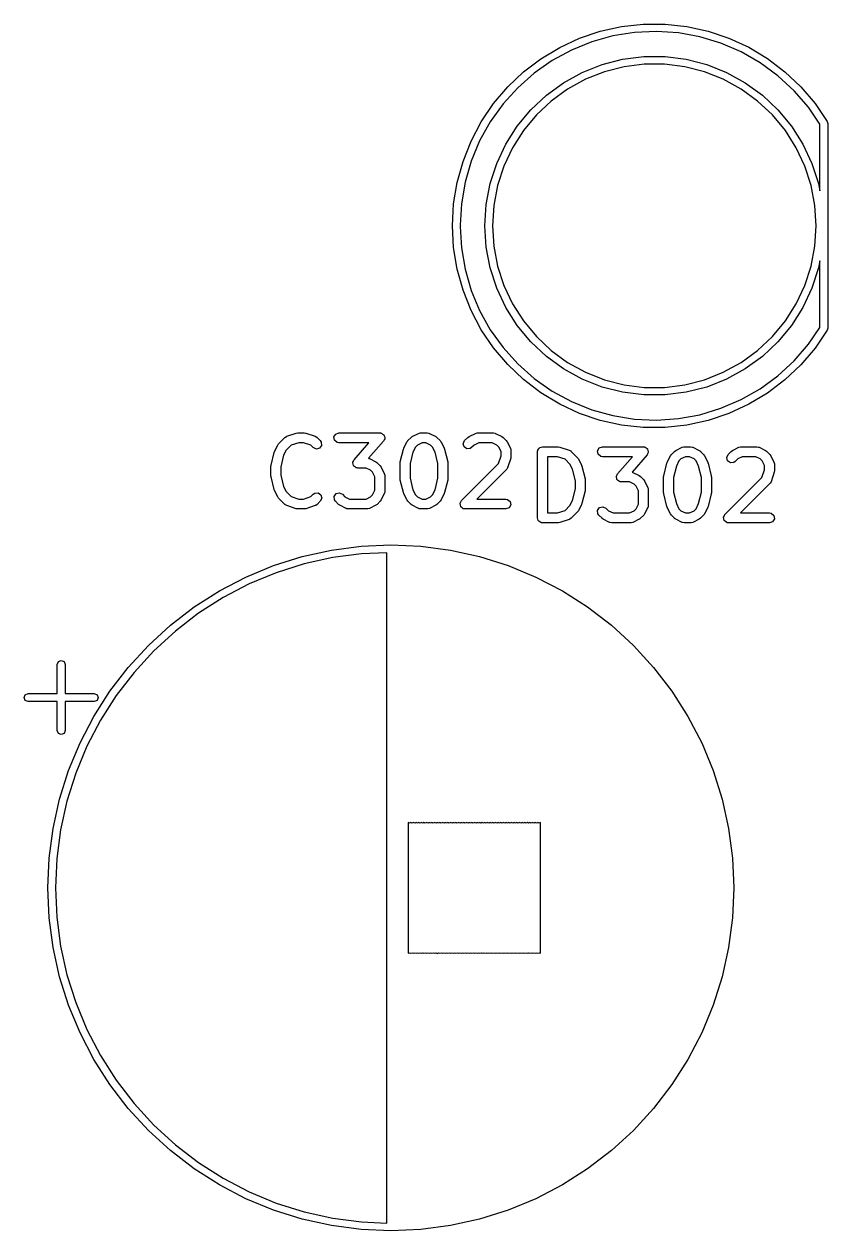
# Model space of a CAD drawing. Extents: x 1.58 to 8, y -6.01 to -3.37.
# Drawn here: x 5.461 to 5.939, y -4.633 to -3.916 of the extents above; entities that cross this region are included whole.
import ezdxf

# ---------------------------------------------------------------- set-up
doc = ezdxf.new("R2010")
doc.units = 0
doc.header["$MEASUREMENT"] = 0
doc.layers.add('BLACK', color=7, linetype='CONTINUOUS')

msp = doc.modelspace()

# ---------------------------------------------------------------- linework, layer by layer
at = {"layer": 'BLACK', "linetype": 'CONTINUOUS'}
for p, q in [((5.80362, -3.91975), (5.81631, -3.91695)), ((5.81631, -3.91695), (5.82923, -3.91554)), ((5.82923, -3.91554), (5.84222, -3.91552)), ((5.84222, -3.91552), (5.85514, -3.91692)), ((5.85514, -3.91692), (5.86784, -3.9197)), ((5.77951, -3.92938), (5.79131, -3.92391)), ((5.79131, -3.92391), (5.80362, -3.91975)), ((5.81117, -3.92256), (5.7986, -3.92606)), ((5.82405, -3.9205), (5.81117, -3.92256)), ((5.83709, -3.9199), (5.82405, -3.9205)), ((5.85011, -3.92078), (5.83709, -3.9199)), ((5.86294, -3.92312), (5.85011, -3.92078)), ((5.87543, -3.9269), (5.86294, -3.92312)), ((5.86784, -3.9197), (5.88016, -3.92384)), ((5.88016, -3.92384), (5.89196, -3.92928)), ((5.76838, -3.93608), (5.77951, -3.92938)), ((5.78651, -3.93095), (5.77504, -3.93718)), ((5.7986, -3.92606), (5.78651, -3.93095)), ((5.88742, -3.93206), (5.87543, -3.9269)), ((5.89874, -3.93853), (5.88742, -3.93206)), ((5.89196, -3.92928), (5.9031, -3.93597)), ((5.75804, -3.94396), (5.76838, -3.93608)), ((5.77504, -3.93718), (5.76435, -3.94466)), ((5.80468, -3.93958), (5.81694, -3.93643)), ((5.81694, -3.93643), (5.8295, -3.93484)), ((5.8295, -3.93484), (5.84216, -3.93484)), ((5.84216, -3.93484), (5.85471, -3.93643)), ((5.85471, -3.93643), (5.86697, -3.93958)), ((5.90927, -3.94624), (5.89874, -3.93853)), ((5.9031, -3.93597), (5.91346, -3.94382)), ((5.74861, -3.9529), (5.75804, -3.94396)), ((5.76435, -3.94466), (5.75457, -3.9533)), ((5.78182, -3.95034), (5.79291, -3.94424)), ((5.79291, -3.94424), (5.80468, -3.93958)), ((5.80608, -3.94389), (5.79484, -3.94834)), ((5.81779, -3.94089), (5.80608, -3.94389)), ((5.82978, -3.93937), (5.81779, -3.94089)), ((5.84187, -3.93937), (5.82978, -3.93937)), ((5.85386, -3.94089), (5.84187, -3.93937)), ((5.86557, -3.94389), (5.85386, -3.94089)), ((5.87681, -3.94834), (5.86557, -3.94389)), ((5.86697, -3.93958), (5.87874, -3.94424)), ((5.87874, -3.94424), (5.88983, -3.95034)), ((5.91886, -3.95509), (5.90927, -3.94624)), ((5.91346, -3.94382), (5.9229, -3.95275)), ((5.7402, -3.96281), (5.74861, -3.9529)), ((5.75457, -3.9533), (5.74583, -3.96298)), ((5.77158, -3.95778), (5.78182, -3.95034)), ((5.79484, -3.94834), (5.78425, -3.95416)), ((5.8874, -3.95416), (5.87681, -3.94834)), ((5.88983, -3.95034), (5.90007, -3.95778)), ((5.9229, -3.95275), (5.93133, -3.96265)), ((5.76236, -3.96644), (5.77158, -3.95778)), ((5.78425, -3.95416), (5.77447, -3.96127)), ((5.89718, -3.96127), (5.8874, -3.95416)), ((5.90007, -3.95778), (5.9093, -3.96644)), ((5.92739, -3.96497), (5.91886, -3.95509)), ((5.73291, -3.97357), (5.7402, -3.96281)), ((5.74583, -3.96298), (5.73823, -3.97359)), ((5.75429, -3.97619), (5.76236, -3.96644)), ((5.77447, -3.96127), (5.76566, -3.96954)), ((5.90599, -3.96954), (5.89718, -3.96127)), ((5.9093, -3.96644), (5.91737, -3.97619)), ((5.93425, -3.97501), (5.92739, -3.96497)), ((5.93133, -3.96265), (5.93864, -3.97339)), ((5.72683, -3.98505), (5.73291, -3.97357)), ((5.73823, -3.97359), (5.73188, -3.98499)), ((5.76566, -3.96954), (5.75796, -3.97886)), ((5.9137, -3.97886), (5.90599, -3.96954)), ((5.93425, -4.01458), (5.93425, -3.97501)), ((5.93864, -3.97339), (5.93873, -3.97401)), ((5.93873, -3.97401), (5.93898, -3.97461)), ((5.93898, -3.97461), (5.93898, -4.09626)), ((5.74751, -3.98688), (5.75429, -3.97619)), ((5.75796, -3.97886), (5.75148, -3.98906)), ((5.92017, -3.98906), (5.9137, -3.97886)), ((5.91737, -3.97619), (5.92415, -3.98688)), ((5.72202, -3.99713), (5.72683, -3.98505)), ((5.73188, -3.98499), (5.72686, -3.99703)), ((5.74212, -3.99833), (5.74751, -3.98688)), ((5.75148, -3.98906), (5.74633, -4)), ((5.92532, -4), (5.92017, -3.98906)), ((5.92415, -3.98688), (5.92954, -3.99833)), ((5.71855, -4.00965), (5.72202, -3.99713)), ((5.72686, -3.99703), (5.72322, -4.00956)), ((5.73821, -4.01037), (5.74212, -3.99833)), ((5.74633, -4), (5.7426, -4.0115)), ((5.92906, -4.0115), (5.92532, -4)), ((5.92954, -3.99833), (5.93345, -4.01037)), ((5.71645, -4.02247), (5.71855, -4.00965)), ((5.72322, -4.00956), (5.72103, -4.02242)), ((5.73583, -4.0228), (5.73821, -4.01037)), ((5.93345, -4.01037), (5.93425, -4.01458)), ((5.7426, -4.0115), (5.74033, -4.02337)), ((5.93132, -4.02337), (5.92906, -4.0115)), ((5.71575, -4.03541), (5.71645, -4.02247)), ((5.72103, -4.02242), (5.72031, -4.03503)), ((5.73504, -4.03543), (5.73583, -4.0228)), ((5.74033, -4.02337), (5.73957, -4.03543)), ((5.93208, -4.03543), (5.93132, -4.02337)), ((5.71575, -4.03543), (5.71575, -4.03541)), ((5.71575, -4.03541), (5.71575, -4.03541)), ((5.71575, -4.03541), (5.71575, -4.03541)), ((5.71575, -4.03545), (5.71575, -4.03543)), ((5.71575, -4.03546), (5.71575, -4.03545)), ((5.71645, -4.04839), (5.71575, -4.03546)), ((5.72031, -4.03503), (5.72047, -4.03542)), ((5.72047, -4.03545), (5.72031, -4.03583)), ((5.72031, -4.03583), (5.72103, -4.04844)), ((5.72047, -4.03542), (5.72046, -4.03543)), ((5.72046, -4.03543), (5.72047, -4.03545)), ((5.73583, -4.04807), (5.73504, -4.03543)), ((5.73957, -4.03543), (5.74033, -4.0475)), ((5.93132, -4.0475), (5.93208, -4.03543)), ((5.71855, -4.06122), (5.71645, -4.04839)), ((5.72103, -4.04844), (5.72322, -4.0613)), ((5.73821, -4.0605), (5.73583, -4.04807)), ((5.74033, -4.0475), (5.7426, -4.05937)), ((5.92906, -4.05937), (5.93132, -4.0475)), ((5.72202, -4.07374), (5.71855, -4.06122)), ((5.72322, -4.0613), (5.72686, -4.07383)), ((5.74212, -4.07254), (5.73821, -4.0605)), ((5.7426, -4.05937), (5.74633, -4.07087)), ((5.92532, -4.07087), (5.92906, -4.05937)), ((5.93345, -4.0605), (5.92954, -4.07254)), ((5.93425, -4.05628), (5.93345, -4.0605)), ((5.93425, -4.09585), (5.93425, -4.05628)), ((5.72683, -4.08582), (5.72202, -4.07374)), ((5.72686, -4.07383), (5.73188, -4.08588)), ((5.74751, -4.08399), (5.74212, -4.07254)), ((5.74633, -4.07087), (5.75148, -4.0818)), ((5.92017, -4.0818), (5.92532, -4.07087)), ((5.92954, -4.07254), (5.92415, -4.08399)), ((5.75148, -4.0818), (5.75796, -4.09201)), ((5.9137, -4.09201), (5.92017, -4.0818)), ((5.73291, -4.0973), (5.72683, -4.08582)), ((5.73188, -4.08588), (5.73823, -4.09727)), ((5.75429, -4.09467), (5.74751, -4.08399)), ((5.92415, -4.08399), (5.91737, -4.09467)), ((5.76236, -4.10443), (5.75429, -4.09467)), ((5.75796, -4.09201), (5.76566, -4.10132)), ((5.90599, -4.10132), (5.9137, -4.09201)), ((5.91737, -4.09467), (5.9093, -4.10443)), ((5.92739, -4.1059), (5.93425, -4.09585)), ((5.93873, -4.09685), (5.93864, -4.09747)), ((5.93898, -4.09626), (5.93873, -4.09685)), ((5.7402, -4.10806), (5.73291, -4.0973)), ((5.73823, -4.09727), (5.74583, -4.10788)), ((5.76566, -4.10132), (5.77447, -4.1096)), ((5.89718, -4.1096), (5.90599, -4.10132)), ((5.93864, -4.09747), (5.93133, -4.10822)), ((5.93864, -4.09747), (5.93864, -4.09747)), ((5.74861, -4.11797), (5.7402, -4.10806)), ((5.74583, -4.10788), (5.75457, -4.11757)), ((5.77158, -4.11309), (5.76236, -4.10443)), ((5.77447, -4.1096), (5.78425, -4.1167)), ((5.8874, -4.1167), (5.89718, -4.1096)), ((5.9093, -4.10443), (5.90007, -4.11309)), ((5.91886, -4.11577), (5.92739, -4.1059)), ((5.93133, -4.10822), (5.9229, -4.11812)), ((5.75804, -4.12691), (5.74861, -4.11797)), ((5.75457, -4.11757), (5.76435, -4.12621)), ((5.78182, -4.12053), (5.77158, -4.11309)), ((5.78425, -4.1167), (5.79484, -4.12253)), ((5.87681, -4.12253), (5.8874, -4.1167)), ((5.90007, -4.11309), (5.88983, -4.12053)), ((5.90927, -4.12462), (5.91886, -4.11577)), ((5.9229, -4.11812), (5.91346, -4.12704)), ((5.79291, -4.12663), (5.78182, -4.12053)), ((5.79484, -4.12253), (5.80608, -4.12698)), ((5.86557, -4.12698), (5.87681, -4.12253)), ((5.88983, -4.12053), (5.87874, -4.12663)), ((5.89874, -4.13233), (5.90927, -4.12462)), ((5.76838, -4.13478), (5.75804, -4.12691)), ((5.76435, -4.12621), (5.77504, -4.13369)), ((5.80468, -4.13129), (5.79291, -4.12663)), ((5.81694, -4.13444), (5.80468, -4.13129)), ((5.80608, -4.12698), (5.81779, -4.12998)), ((5.81779, -4.12998), (5.82978, -4.1315)), ((5.82978, -4.1315), (5.84187, -4.1315)), ((5.84187, -4.1315), (5.85386, -4.12998)), ((5.85386, -4.12998), (5.86557, -4.12698)), ((5.86697, -4.13129), (5.85471, -4.13444)), ((5.87874, -4.12663), (5.86697, -4.13129)), ((5.88742, -4.13881), (5.89874, -4.13233)), ((5.91346, -4.12704), (5.9031, -4.1349)), ((5.77951, -4.14149), (5.76838, -4.13478)), ((5.77504, -4.13369), (5.78651, -4.13991)), ((5.78651, -4.13991), (5.7986, -4.14481)), ((5.8295, -4.13602), (5.81694, -4.13444)), ((5.84216, -4.13602), (5.8295, -4.13602)), ((5.85471, -4.13444), (5.84216, -4.13602)), ((5.87543, -4.14397), (5.88742, -4.13881)), ((5.9031, -4.1349), (5.89196, -4.14158)), ((5.79131, -4.14695), (5.77951, -4.14149)), ((5.80362, -4.15111), (5.79131, -4.14695)), ((5.7986, -4.14481), (5.81117, -4.14831)), ((5.86294, -4.14774), (5.87543, -4.14397)), ((5.88016, -4.14703), (5.86784, -4.15117)), ((5.89196, -4.14158), (5.88016, -4.14703)), ((5.81631, -4.15391), (5.80362, -4.15111)), ((5.81117, -4.14831), (5.82405, -4.15037)), ((5.82923, -4.15533), (5.81631, -4.15391)), ((5.82405, -4.15037), (5.83709, -4.15096)), ((5.83709, -4.15096), (5.85011, -4.15008)), ((5.85514, -4.15395), (5.84222, -4.15534)), ((5.85011, -4.15008), (5.86294, -4.14774)), ((5.86784, -4.15117), (5.85514, -4.15395)), ((5.61237, -4.16505), (5.61612, -4.1613)), ((5.61612, -4.1613), (5.61696, -4.16071)), ((5.61696, -4.16071), (5.61713, -4.16069)), ((5.61713, -4.16069), (5.61727, -4.16058)), ((5.61727, -4.16058), (5.62289, -4.15871)), ((5.62289, -4.15871), (5.62377, -4.15858)), ((5.62377, -4.15858), (5.62383, -4.15856)), ((5.62383, -4.15856), (5.62758, -4.15856)), ((5.62758, -4.15856), (5.62845, -4.15871)), ((5.62845, -4.15871), (5.62851, -4.15871)), ((5.62851, -4.15871), (5.63414, -4.16058)), ((5.63414, -4.16058), (5.63504, -4.16107)), ((5.63504, -4.16107), (5.63513, -4.16122)), ((5.63513, -4.16122), (5.63529, -4.1613)), ((5.63529, -4.1613), (5.63716, -4.16317)), ((5.64529, -4.161), (5.6463, -4.15925)), ((5.64564, -4.16299), (5.64529, -4.161)), ((5.6463, -4.15925), (5.6482, -4.15856)), ((5.6482, -4.15856), (5.67257, -4.15856)), ((5.67257, -4.15856), (5.67301, -4.15864)), ((5.67301, -4.15864), (5.67314, -4.15861)), ((5.67314, -4.15861), (5.67325, -4.15868)), ((5.67325, -4.15868), (5.67358, -4.15874)), ((5.67358, -4.15874), (5.67419, -4.15925)), ((5.67419, -4.15925), (5.67487, -4.15966)), ((5.67487, -4.15966), (5.67495, -4.15988)), ((5.67495, -4.15988), (5.67513, -4.16003)), ((5.67513, -4.16003), (5.67527, -4.16082)), ((5.67527, -4.16082), (5.67552, -4.16157)), ((5.67552, -4.16157), (5.67544, -4.16179)), ((5.67544, -4.16179), (5.67548, -4.16202)), ((5.68923, -4.16317), (5.69111, -4.1613)), ((5.69111, -4.1613), (5.69183, -4.16079)), ((5.69183, -4.16079), (5.69187, -4.16074)), ((5.69187, -4.16074), (5.69562, -4.15887)), ((5.69562, -4.15887), (5.69661, -4.15858)), ((5.69661, -4.15858), (5.69678, -4.15862)), ((5.69678, -4.15862), (5.69694, -4.15856)), ((5.69694, -4.15856), (5.70069, -4.15856)), ((5.70069, -4.15856), (5.7017, -4.15874)), ((5.7017, -4.15874), (5.70184, -4.15885)), ((5.70184, -4.15885), (5.70201, -4.15887)), ((5.70201, -4.15887), (5.70576, -4.16074)), ((5.70576, -4.16074), (5.70647, -4.16127)), ((5.70647, -4.16127), (5.70653, -4.1613)), ((5.70653, -4.1613), (5.70841, -4.16317)), ((5.72298, -4.16317), (5.72485, -4.1613)), ((5.72485, -4.1613), (5.72558, -4.16079)), ((5.72558, -4.16079), (5.72562, -4.16074)), ((5.72562, -4.16074), (5.72937, -4.15887)), ((5.72937, -4.15887), (5.73035, -4.15858)), ((5.73035, -4.15858), (5.73052, -4.15862)), ((5.73052, -4.15862), (5.73069, -4.15856)), ((5.73069, -4.15856), (5.74006, -4.15856)), ((5.74006, -4.15856), (5.74107, -4.15874)), ((5.74107, -4.15874), (5.74121, -4.15885)), ((5.74121, -4.15885), (5.74138, -4.15887)), ((5.74138, -4.15887), (5.74513, -4.16074)), ((5.74513, -4.16074), (5.74584, -4.16127)), ((5.74584, -4.16127), (5.7459, -4.1613)), ((5.7459, -4.1613), (5.74778, -4.16317)), ((5.84222, -4.15534), (5.82923, -4.15533)), ((5.60994, -4.16956), (5.61181, -4.16581)), ((5.61181, -4.16581), (5.61234, -4.16511)), ((5.61234, -4.16511), (5.61237, -4.16505)), ((5.61688, -4.16888), (5.61537, -4.17192)), ((5.6198, -4.16597), (5.61688, -4.16888)), ((5.62431, -4.16446), (5.6198, -4.16597)), ((5.6271, -4.16446), (5.62431, -4.16446)), ((5.63161, -4.16597), (5.6271, -4.16446)), ((5.63299, -4.16735), (5.63161, -4.16597)), ((5.63482, -4.1682), (5.63299, -4.16735)), ((5.63677, -4.16768), (5.63482, -4.1682)), ((5.63793, -4.16602), (5.63677, -4.16768)), ((5.63716, -4.16317), (5.63775, -4.16401)), ((5.63775, -4.16401), (5.63793, -4.16602)), ((5.64719, -4.16429), (5.64564, -4.16299)), ((5.6482, -4.16446), (5.64719, -4.16429)), ((5.66606, -4.16446), (5.6482, -4.16446)), ((5.65723, -4.17456), (5.66606, -4.16446)), ((5.67479, -4.16346), (5.66584, -4.17369)), ((5.67508, -4.16271), (5.67479, -4.16346)), ((5.67548, -4.16202), (5.67508, -4.16271)), ((5.68471, -4.17579), (5.68658, -4.16829)), ((5.68658, -4.16829), (5.68679, -4.16783)), ((5.68679, -4.16783), (5.6868, -4.16769)), ((5.6868, -4.16769), (5.68868, -4.16394)), ((5.68868, -4.16394), (5.6892, -4.16323)), ((5.6892, -4.16323), (5.68923, -4.16317)), ((5.69375, -4.16701), (5.69223, -4.17004)), ((5.69494, -4.16581), (5.69375, -4.16701)), ((5.69764, -4.16446), (5.69494, -4.16581)), ((5.7, -4.16446), (5.69764, -4.16446)), ((5.70269, -4.16581), (5.7, -4.16446)), ((5.70389, -4.16701), (5.70269, -4.16581)), ((5.70541, -4.17004), (5.70389, -4.16701)), ((5.70841, -4.16317), (5.70891, -4.1639)), ((5.70891, -4.1639), (5.70896, -4.16394)), ((5.70896, -4.16394), (5.71083, -4.16769)), ((5.71083, -4.16769), (5.71098, -4.16818)), ((5.71098, -4.16818), (5.71106, -4.16829)), ((5.71106, -4.16829), (5.71293, -4.17579)), ((5.72212, -4.165), (5.72298, -4.16317)), ((5.72265, -4.16695), (5.72212, -4.165)), ((5.7243, -4.16811), (5.72265, -4.16695)), ((5.72631, -4.16794), (5.7243, -4.16811)), ((5.72715, -4.16735), (5.72631, -4.16794)), ((5.72869, -4.16581), (5.72715, -4.16735)), ((5.73139, -4.16446), (5.72869, -4.16581)), ((5.73937, -4.16446), (5.73139, -4.16446)), ((5.74206, -4.16581), (5.73937, -4.16446)), ((5.74326, -4.16701), (5.74206, -4.16581)), ((5.74461, -4.16971), (5.74326, -4.16701)), ((5.74778, -4.16317), (5.74828, -4.1639)), ((5.74828, -4.1639), (5.74833, -4.16394)), ((5.74833, -4.16394), (5.7502, -4.16769)), ((5.7502, -4.16769), (5.7505, -4.16867)), ((5.7505, -4.16867), (5.75046, -4.16884)), ((5.75046, -4.16884), (5.75052, -4.16901)), ((5.76643, -4.16915), (5.7665, -4.16877)), ((5.7665, -4.16877), (5.76699, -4.16818)), ((5.76699, -4.16818), (5.76737, -4.16752)), ((5.76737, -4.16752), (5.76762, -4.16743)), ((5.76762, -4.16743), (5.7678, -4.16722)), ((5.7678, -4.16722), (5.76855, -4.16709)), ((5.76855, -4.16709), (5.76927, -4.16683)), ((5.76927, -4.16683), (5.77865, -4.16683)), ((5.77865, -4.16683), (5.77952, -4.16698)), ((5.77952, -4.16698), (5.77958, -4.16698)), ((5.77958, -4.16698), (5.7852, -4.16885)), ((5.7852, -4.16885), (5.78611, -4.16934)), ((5.80199, -4.16927), (5.803, -4.16752)), ((5.803, -4.16752), (5.80489, -4.16683)), ((5.80489, -4.16683), (5.82927, -4.16683)), ((5.82927, -4.16683), (5.8297, -4.1669)), ((5.8297, -4.1669), (5.82984, -4.16688)), ((5.82984, -4.16688), (5.82994, -4.16695)), ((5.82994, -4.16695), (5.83027, -4.167)), ((5.83027, -4.167), (5.83088, -4.16752)), ((5.83088, -4.16752), (5.83157, -4.16793)), ((5.83157, -4.16793), (5.83164, -4.16815)), ((5.83164, -4.16815), (5.83182, -4.1683)), ((5.83182, -4.1683), (5.83196, -4.16909)), ((5.84857, -4.16901), (5.85232, -4.16714)), ((5.85232, -4.16714), (5.8533, -4.16685)), ((5.8533, -4.16685), (5.85347, -4.16689)), ((5.85347, -4.16689), (5.85364, -4.16683)), ((5.85364, -4.16683), (5.85739, -4.16683)), ((5.85739, -4.16683), (5.8584, -4.167)), ((5.8584, -4.167), (5.85853, -4.16712)), ((5.85853, -4.16712), (5.85871, -4.16714)), ((5.85871, -4.16714), (5.86246, -4.16901)), ((5.88231, -4.16901), (5.88606, -4.16714)), ((5.88606, -4.16714), (5.88705, -4.16685)), ((5.88705, -4.16685), (5.88722, -4.16689)), ((5.88722, -4.16689), (5.88738, -4.16683)), ((5.88738, -4.16683), (5.89676, -4.16683)), ((5.89676, -4.16683), (5.89777, -4.167)), ((5.89777, -4.167), (5.8979, -4.16712)), ((5.8979, -4.16712), (5.89808, -4.16714)), ((5.89808, -4.16714), (5.90183, -4.16901)), ((5.60784, -4.17767), (5.60971, -4.17017)), ((5.60971, -4.17017), (5.60992, -4.1697)), ((5.60992, -4.1697), (5.60994, -4.16956)), ((5.61537, -4.17192), (5.61366, -4.17875)), ((5.65654, -4.176), (5.65694, -4.17531)), ((5.65658, -4.17623), (5.65654, -4.176)), ((5.65694, -4.17531), (5.65723, -4.17456)), ((5.66584, -4.17369), (5.66608, -4.17373)), ((5.66608, -4.17373), (5.66622, -4.17385)), ((5.66622, -4.17385), (5.66639, -4.17387)), ((5.66639, -4.17387), (5.67014, -4.17574)), ((5.67014, -4.17574), (5.67085, -4.17627)), ((5.68462, -4.17651), (5.68472, -4.17593)), ((5.68472, -4.17593), (5.68471, -4.17579)), ((5.69223, -4.17004), (5.69052, -4.17687)), ((5.70711, -4.17687), (5.70541, -4.17004)), ((5.71293, -4.17579), (5.71297, -4.17638)), ((5.74311, -4.17679), (5.74461, -4.17228)), ((5.74461, -4.17228), (5.74461, -4.16971)), ((5.75036, -4.17369), (5.74849, -4.17932)), ((5.75052, -4.17276), (5.75036, -4.17363)), ((5.75036, -4.17363), (5.75036, -4.17369)), ((5.75052, -4.16901), (5.75052, -4.17276)), ((5.76632, -4.16978), (5.76639, -4.1694)), ((5.76632, -4.20915), (5.76632, -4.16978)), ((5.76636, -4.16927), (5.76643, -4.16915)), ((5.76639, -4.1694), (5.76636, -4.16927)), ((5.77223, -4.17273), (5.77223, -4.2062)), ((5.77817, -4.17273), (5.77223, -4.17273)), ((5.78268, -4.17423), (5.77817, -4.17273)), ((5.78559, -4.17715), (5.78268, -4.17423)), ((5.78611, -4.16934), (5.7862, -4.16949)), ((5.7862, -4.16949), (5.78636, -4.16957)), ((5.78636, -4.16957), (5.79011, -4.17332)), ((5.79011, -4.17332), (5.79061, -4.17404)), ((5.79061, -4.17404), (5.79066, -4.17408)), ((5.79066, -4.17408), (5.79254, -4.17783)), ((5.80234, -4.17126), (5.80199, -4.16927)), ((5.80388, -4.17255), (5.80234, -4.17126)), ((5.80489, -4.17273), (5.80388, -4.17255)), ((5.82276, -4.17273), (5.80489, -4.17273)), ((5.81392, -4.18283), (5.82276, -4.17273)), ((5.83149, -4.17172), (5.82253, -4.18196)), ((5.83177, -4.17098), (5.83149, -4.17172)), ((5.83217, -4.17029), (5.83177, -4.17098)), ((5.83196, -4.16909), (5.83222, -4.16984)), ((5.83222, -4.16984), (5.83213, -4.17006)), ((5.83213, -4.17006), (5.83217, -4.17029)), ((5.84327, -4.17656), (5.84348, -4.1761)), ((5.84348, -4.1761), (5.8435, -4.17596)), ((5.8435, -4.17596), (5.84537, -4.17221)), ((5.84537, -4.17221), (5.8459, -4.1715)), ((5.8459, -4.1715), (5.84592, -4.17144)), ((5.84592, -4.17144), (5.8478, -4.16957)), ((5.8478, -4.16957), (5.84852, -4.16906)), ((5.84852, -4.16906), (5.84857, -4.16901)), ((5.85044, -4.17528), (5.84892, -4.17831)), ((5.85164, -4.17408), (5.85044, -4.17528)), ((5.85433, -4.17273), (5.85164, -4.17408)), ((5.85669, -4.17273), (5.85433, -4.17273)), ((5.85939, -4.17408), (5.85669, -4.17273)), ((5.86058, -4.17528), (5.85939, -4.17408)), ((5.8621, -4.17831), (5.86058, -4.17528)), ((5.86246, -4.16901), (5.86317, -4.16954)), ((5.86317, -4.16954), (5.86322, -4.16957)), ((5.86322, -4.16957), (5.8651, -4.17144)), ((5.8651, -4.17144), (5.86561, -4.17216)), ((5.86561, -4.17216), (5.86565, -4.17221)), ((5.86565, -4.17221), (5.86753, -4.17596)), ((5.86753, -4.17596), (5.86767, -4.17645)), ((5.87882, -4.17327), (5.87967, -4.17144)), ((5.87934, -4.17522), (5.87882, -4.17327)), ((5.88099, -4.17638), (5.87934, -4.17522)), ((5.87967, -4.17144), (5.88155, -4.16957)), ((5.88155, -4.16957), (5.88227, -4.16906)), ((5.88227, -4.16906), (5.88231, -4.16901)), ((5.88385, -4.17562), (5.88301, -4.1762)), ((5.88538, -4.17408), (5.88385, -4.17562)), ((5.88808, -4.17273), (5.88538, -4.17408)), ((5.89606, -4.17273), (5.88808, -4.17273)), ((5.89876, -4.17408), (5.89606, -4.17273)), ((5.89995, -4.17528), (5.89876, -4.17408)), ((5.9013, -4.17797), (5.89995, -4.17528)), ((5.90183, -4.16901), (5.90254, -4.16954)), ((5.90254, -4.16954), (5.90259, -4.16957)), ((5.90259, -4.16957), (5.90447, -4.17144)), ((5.90447, -4.17144), (5.90498, -4.17216)), ((5.90498, -4.17216), (5.90502, -4.17221)), ((5.90502, -4.17221), (5.9069, -4.17596)), ((5.9069, -4.17596), (5.90719, -4.17694)), ((5.60775, -4.17838), (5.60785, -4.1778)), ((5.60775, -4.18401), (5.60775, -4.17838)), ((5.60785, -4.1778), (5.60784, -4.17767)), ((5.61366, -4.17875), (5.61366, -4.18364)), ((5.6565, -4.17645), (5.65658, -4.17623)), ((5.65675, -4.1772), (5.6565, -4.17645)), ((5.65689, -4.17799), (5.65675, -4.1772)), ((5.65707, -4.17814), (5.65689, -4.17799)), ((5.65715, -4.17836), (5.65707, -4.17814)), ((5.65783, -4.17877), (5.65715, -4.17836)), ((5.65844, -4.17928), (5.65783, -4.17877)), ((5.65877, -4.17934), (5.65844, -4.17928)), ((5.65888, -4.17941), (5.65877, -4.17934)), ((5.65901, -4.17938), (5.65888, -4.17941)), ((5.65945, -4.17946), (5.65901, -4.17938)), ((5.66438, -4.17946), (5.65945, -4.17946)), ((5.66707, -4.18081), (5.66438, -4.17946)), ((5.66827, -4.18201), (5.66707, -4.18081)), ((5.66962, -4.18471), (5.66827, -4.18201)), ((5.67085, -4.17627), (5.67091, -4.1763)), ((5.67091, -4.1763), (5.67279, -4.17817)), ((5.67279, -4.17817), (5.67329, -4.17889)), ((5.67329, -4.17889), (5.67334, -4.17894)), ((5.67334, -4.17894), (5.67521, -4.18269)), ((5.67521, -4.18269), (5.67551, -4.18367)), ((5.68462, -4.18588), (5.68462, -4.17651)), ((5.69052, -4.17687), (5.69052, -4.18552)), ((5.70711, -4.18552), (5.70711, -4.17687)), ((5.71297, -4.17638), (5.71302, -4.17651)), ((5.71302, -4.17651), (5.71302, -4.18588)), ((5.7211, -4.19879), (5.74311, -4.17679)), ((5.74778, -4.18047), (5.73032, -4.19793)), ((5.74785, -4.18031), (5.74778, -4.18047)), ((5.748, -4.18022), (5.74785, -4.18031)), ((5.74849, -4.17932), (5.748, -4.18022)), ((5.78711, -4.18018), (5.78559, -4.17715)), ((5.78882, -4.18702), (5.78711, -4.18018)), ((5.79254, -4.17783), (5.79268, -4.17832)), ((5.79268, -4.17832), (5.79276, -4.17844)), ((5.79276, -4.17844), (5.79463, -4.18594)), ((5.81363, -4.18357), (5.81392, -4.18283)), ((5.82253, -4.18196), (5.82278, -4.182)), ((5.82278, -4.182), (5.82291, -4.18212)), ((5.82291, -4.18212), (5.82309, -4.18214)), ((5.82309, -4.18214), (5.82684, -4.18401)), ((5.8414, -4.18406), (5.84327, -4.17656)), ((5.84892, -4.17831), (5.84722, -4.18514)), ((5.86381, -4.18514), (5.8621, -4.17831)), ((5.86767, -4.17645), (5.86775, -4.17656)), ((5.86775, -4.17656), (5.86962, -4.18406)), ((5.88301, -4.1762), (5.88099, -4.17638)), ((5.8998, -4.18506), (5.9013, -4.18055)), ((5.9013, -4.18055), (5.9013, -4.17797)), ((5.90706, -4.18196), (5.90518, -4.18759)), ((5.90721, -4.18103), (5.90706, -4.1819)), ((5.90706, -4.1819), (5.90706, -4.18196)), ((5.90719, -4.17694), (5.90715, -4.17711)), ((5.90715, -4.17711), (5.90721, -4.17728)), ((5.90721, -4.17728), (5.90721, -4.18103)), ((5.6078, -4.18414), (5.60775, -4.18401)), ((5.60784, -4.18472), (5.6078, -4.18414)), ((5.60971, -4.19222), (5.60784, -4.18472)), ((5.61366, -4.18364), (5.61537, -4.19048)), ((5.61537, -4.19048), (5.61688, -4.19351)), ((5.66962, -4.19268), (5.66962, -4.18471)), ((5.67551, -4.18367), (5.67546, -4.18384)), ((5.67546, -4.18384), (5.67552, -4.18401)), ((5.67552, -4.18401), (5.67552, -4.19338)), ((5.68466, -4.18601), (5.68462, -4.18588)), ((5.68471, -4.1866), (5.68466, -4.18601)), ((5.68658, -4.1941), (5.68471, -4.1866)), ((5.69052, -4.18552), (5.69223, -4.19235)), ((5.70541, -4.19235), (5.70711, -4.18552)), ((5.71293, -4.1866), (5.71106, -4.1941)), ((5.71302, -4.18588), (5.71292, -4.18646)), ((5.71292, -4.18646), (5.71293, -4.1866)), ((5.78882, -4.19191), (5.78882, -4.18702)), ((5.79463, -4.18594), (5.79468, -4.18652)), ((5.79468, -4.18652), (5.79472, -4.18665)), ((5.79472, -4.18665), (5.79472, -4.19228)), ((5.81319, -4.18472), (5.81327, -4.1845)), ((5.81345, -4.18547), (5.81319, -4.18472)), ((5.81323, -4.18426), (5.81363, -4.18357)), ((5.81327, -4.1845), (5.81323, -4.18426)), ((5.81358, -4.18625), (5.81345, -4.18547)), ((5.81376, -4.1864), (5.81358, -4.18625)), ((5.81384, -4.18663), (5.81376, -4.1864)), ((5.81452, -4.18704), (5.81384, -4.18663)), ((5.81513, -4.18755), (5.81452, -4.18704)), ((5.81546, -4.18761), (5.81513, -4.18755)), ((5.81557, -4.18767), (5.81546, -4.18761)), ((5.8157, -4.18765), (5.81557, -4.18767)), ((5.81614, -4.18773), (5.8157, -4.18765)), ((5.82107, -4.18773), (5.81614, -4.18773)), ((5.82377, -4.18908), (5.82107, -4.18773)), ((5.82496, -4.19028), (5.82377, -4.18908)), ((5.82631, -4.19297), (5.82496, -4.19028)), ((5.82684, -4.18401), (5.82755, -4.18454)), ((5.82755, -4.18454), (5.8276, -4.18456)), ((5.8276, -4.18456), (5.82948, -4.18644)), ((5.82948, -4.18644), (5.82998, -4.18716)), ((5.82998, -4.18716), (5.83003, -4.18721)), ((5.83003, -4.18721), (5.83191, -4.19096)), ((5.84131, -4.18478), (5.84141, -4.1842)), ((5.84131, -4.19415), (5.84131, -4.18478)), ((5.84141, -4.1842), (5.8414, -4.18406)), ((5.84722, -4.18514), (5.84722, -4.19379)), ((5.86381, -4.19379), (5.86381, -4.18514)), ((5.86962, -4.18406), (5.86967, -4.18465)), ((5.86967, -4.18465), (5.86971, -4.18478)), ((5.86971, -4.18478), (5.86971, -4.19415)), ((5.8778, -4.20706), (5.8998, -4.18506)), ((5.90447, -4.18874), (5.88701, -4.2062)), ((5.90454, -4.18858), (5.90447, -4.18874)), ((5.90469, -4.18849), (5.90454, -4.18858)), ((5.90518, -4.18759), (5.90469, -4.18849)), ((5.60979, -4.19234), (5.60971, -4.19222)), ((5.60994, -4.19283), (5.60979, -4.19234)), ((5.61181, -4.19658), (5.60994, -4.19283)), ((5.61186, -4.19662), (5.61181, -4.19658)), ((5.61237, -4.19734), (5.61186, -4.19662)), ((5.61612, -4.20109), (5.61237, -4.19734)), ((5.61688, -4.19351), (5.6198, -4.19643)), ((5.6198, -4.19643), (5.62431, -4.19793)), ((5.6271, -4.19793), (5.63161, -4.19643)), ((5.63161, -4.19643), (5.63299, -4.19504)), ((5.63299, -4.19504), (5.63383, -4.19446)), ((5.63383, -4.19446), (5.63584, -4.19428)), ((5.63584, -4.19428), (5.6375, -4.19544)), ((5.63802, -4.19739), (5.63716, -4.19922)), ((5.6375, -4.19544), (5.63802, -4.19739)), ((5.64535, -4.19637), (5.64651, -4.19471)), ((5.64552, -4.19838), (5.64535, -4.19637)), ((5.64651, -4.19471), (5.64846, -4.19419)), ((5.64846, -4.19419), (5.65029, -4.19504)), ((5.65029, -4.19504), (5.65182, -4.19658)), ((5.65182, -4.19658), (5.65452, -4.19793)), ((5.66438, -4.19793), (5.66707, -4.19658)), ((5.66707, -4.19658), (5.66827, -4.19538)), ((5.66827, -4.19538), (5.66962, -4.19268)), ((5.67521, -4.1947), (5.67334, -4.19845)), ((5.67523, -4.19453), (5.67521, -4.1947)), ((5.67535, -4.19439), (5.67523, -4.19453)), ((5.67552, -4.19338), (5.67535, -4.19439)), ((5.68666, -4.19421), (5.68658, -4.1941)), ((5.6868, -4.1947), (5.68666, -4.19421)), ((5.68868, -4.19845), (5.6868, -4.1947)), ((5.69223, -4.19235), (5.69375, -4.19538)), ((5.69375, -4.19538), (5.69494, -4.19658)), ((5.69494, -4.19658), (5.69764, -4.19793)), ((5.7, -4.19793), (5.70269, -4.19658)), ((5.70269, -4.19658), (5.70389, -4.19538)), ((5.70389, -4.19538), (5.70541, -4.19235)), ((5.71083, -4.1947), (5.70896, -4.19845)), ((5.71085, -4.19456), (5.71083, -4.1947)), ((5.71106, -4.1941), (5.71085, -4.19456)), ((5.78711, -4.19874), (5.78882, -4.19191)), ((5.79463, -4.19299), (5.79276, -4.20049)), ((5.79472, -4.19228), (5.79462, -4.19286)), ((5.79462, -4.19286), (5.79463, -4.19299)), ((5.82631, -4.20095), (5.82631, -4.19297)), ((5.83191, -4.19096), (5.8322, -4.19194)), ((5.8322, -4.19194), (5.83216, -4.19211)), ((5.83216, -4.19211), (5.83222, -4.19228)), ((5.83222, -4.19228), (5.83222, -4.20165)), ((5.84136, -4.19428), (5.84131, -4.19415)), ((5.8414, -4.19487), (5.84136, -4.19428)), ((5.84327, -4.20237), (5.8414, -4.19487)), ((5.84722, -4.19379), (5.84892, -4.20062)), ((5.8621, -4.20062), (5.86381, -4.19379)), ((5.86962, -4.19487), (5.86775, -4.20237)), ((5.86971, -4.19415), (5.86961, -4.19473)), ((5.86961, -4.19473), (5.86962, -4.19487)), ((5.61628, -4.20117), (5.61612, -4.20109)), ((5.61637, -4.20132), (5.61628, -4.20117)), ((5.61727, -4.20181), (5.61637, -4.20132)), ((5.62289, -4.20368), (5.61727, -4.20181)), ((5.62296, -4.20368), (5.62289, -4.20368)), ((5.62383, -4.20383), (5.62296, -4.20368)), ((5.62758, -4.20383), (5.62383, -4.20383)), ((5.62431, -4.19793), (5.6271, -4.19793)), ((5.62764, -4.20381), (5.62758, -4.20383)), ((5.62851, -4.20368), (5.62764, -4.20381)), ((5.63414, -4.20181), (5.62851, -4.20368)), ((5.63427, -4.2017), (5.63414, -4.20181)), ((5.63445, -4.20168), (5.63427, -4.2017)), ((5.63529, -4.20109), (5.63445, -4.20168)), ((5.63716, -4.19922), (5.63529, -4.20109)), ((5.64611, -4.19922), (5.64552, -4.19838)), ((5.64799, -4.20109), (5.64611, -4.19922)), ((5.64805, -4.20112), (5.64799, -4.20109)), ((5.64875, -4.20165), (5.64805, -4.20112)), ((5.6525, -4.20352), (5.64875, -4.20165)), ((5.65268, -4.20354), (5.6525, -4.20352)), ((5.65281, -4.20366), (5.65268, -4.20354)), ((5.65382, -4.20383), (5.65281, -4.20366)), ((5.66507, -4.20383), (5.65382, -4.20383)), ((5.65452, -4.19793), (5.66438, -4.19793)), ((5.66524, -4.20377), (5.66507, -4.20383)), ((5.66541, -4.20381), (5.66524, -4.20377)), ((5.66639, -4.20352), (5.66541, -4.20381)), ((5.67014, -4.20165), (5.66639, -4.20352)), ((5.67019, -4.2016), (5.67014, -4.20165)), ((5.67091, -4.20109), (5.67019, -4.2016)), ((5.67279, -4.19922), (5.67091, -4.20109)), ((5.67281, -4.19916), (5.67279, -4.19922)), ((5.67334, -4.19845), (5.67281, -4.19916)), ((5.68873, -4.1985), (5.68868, -4.19845)), ((5.68923, -4.19922), (5.68873, -4.1985)), ((5.69111, -4.20109), (5.68923, -4.19922)), ((5.69116, -4.20112), (5.69111, -4.20109)), ((5.69187, -4.20165), (5.69116, -4.20112)), ((5.69562, -4.20352), (5.69187, -4.20165)), ((5.6958, -4.20354), (5.69562, -4.20352)), ((5.69593, -4.20366), (5.6958, -4.20354)), ((5.69694, -4.20383), (5.69593, -4.20366)), ((5.70069, -4.20383), (5.69694, -4.20383)), ((5.69764, -4.19793), (5.7, -4.19793)), ((5.70086, -4.20377), (5.70069, -4.20383)), ((5.70103, -4.20381), (5.70086, -4.20377)), ((5.70201, -4.20352), (5.70103, -4.20381)), ((5.70576, -4.20165), (5.70201, -4.20352)), ((5.70581, -4.2016), (5.70576, -4.20165)), ((5.70653, -4.20109), (5.70581, -4.2016)), ((5.70841, -4.19922), (5.70653, -4.20109)), ((5.70843, -4.19916), (5.70841, -4.19922)), ((5.70896, -4.19845), (5.70843, -4.19916)), ((5.72025, -4.20062), (5.72031, -4.2005)), ((5.72048, -4.20148), (5.72025, -4.20062)), ((5.72028, -4.20037), (5.72073, -4.1996)), ((5.72031, -4.2005), (5.72028, -4.20037)), ((5.72063, -4.20236), (5.72048, -4.20148)), ((5.72074, -4.20244), (5.72063, -4.20236)), ((5.72073, -4.1996), (5.7211, -4.19879)), ((5.72077, -4.20257), (5.72074, -4.20244)), ((5.7215, -4.20308), (5.72077, -4.20257)), ((5.72218, -4.20366), (5.7215, -4.20308)), ((5.72236, -4.20369), (5.72218, -4.20366)), ((5.72243, -4.20373), (5.72236, -4.20369)), ((5.72256, -4.20372), (5.72243, -4.20373)), ((5.72319, -4.20383), (5.72256, -4.20372)), ((5.74756, -4.20383), (5.72319, -4.20383)), ((5.73032, -4.19793), (5.74756, -4.19793)), ((5.74756, -4.19793), (5.74857, -4.19811)), ((5.74946, -4.20314), (5.74756, -4.20383)), ((5.74857, -4.19811), (5.75012, -4.1994)), ((5.75047, -4.20139), (5.74946, -4.20314)), ((5.75012, -4.1994), (5.75047, -4.20139)), ((5.77817, -4.2062), (5.78268, -4.20469)), ((5.78268, -4.20469), (5.78559, -4.20178)), ((5.78559, -4.20178), (5.78711, -4.19874)), ((5.79254, -4.2011), (5.79066, -4.20485)), ((5.79255, -4.20096), (5.79254, -4.2011)), ((5.79276, -4.20049), (5.79255, -4.20096)), ((5.80204, -4.20464), (5.8032, -4.20298)), ((5.80222, -4.20665), (5.80204, -4.20464)), ((5.8032, -4.20298), (5.80515, -4.20246)), ((5.80515, -4.20246), (5.80698, -4.20331)), ((5.80698, -4.20331), (5.80852, -4.20485)), ((5.82377, -4.20485), (5.82496, -4.20365)), ((5.82496, -4.20365), (5.82631, -4.20095)), ((5.83191, -4.20297), (5.83003, -4.20672)), ((5.83193, -4.20279), (5.83191, -4.20297)), ((5.83204, -4.20266), (5.83193, -4.20279)), ((5.83222, -4.20165), (5.83204, -4.20266)), ((5.84335, -4.20248), (5.84327, -4.20237)), ((5.8435, -4.20297), (5.84335, -4.20248)), ((5.84537, -4.20672), (5.8435, -4.20297)), ((5.84892, -4.20062), (5.85044, -4.20365)), ((5.85044, -4.20365), (5.85164, -4.20485)), ((5.85939, -4.20485), (5.86058, -4.20365)), ((5.86058, -4.20365), (5.8621, -4.20062)), ((5.86753, -4.20297), (5.86565, -4.20672)), ((5.86754, -4.20283), (5.86753, -4.20297)), ((5.86775, -4.20237), (5.86754, -4.20283)), ((5.76658, -4.20987), (5.76632, -4.20915)), ((5.76672, -4.21063), (5.76658, -4.20987)), ((5.76692, -4.2108), (5.76672, -4.21063)), ((5.76701, -4.21105), (5.76692, -4.2108)), ((5.76767, -4.21143), (5.76701, -4.21105)), ((5.76826, -4.21192), (5.76767, -4.21143)), ((5.76865, -4.21199), (5.76826, -4.21192)), ((5.76876, -4.21206), (5.76865, -4.21199)), ((5.77223, -4.2062), (5.77817, -4.2062)), ((5.77958, -4.21195), (5.77871, -4.21208)), ((5.7852, -4.21008), (5.77958, -4.21195)), ((5.78534, -4.20997), (5.7852, -4.21008)), ((5.78552, -4.20995), (5.78534, -4.20997)), ((5.78636, -4.20936), (5.78552, -4.20995)), ((5.79011, -4.20561), (5.78636, -4.20936)), ((5.79014, -4.20555), (5.79011, -4.20561)), ((5.79066, -4.20485), (5.79014, -4.20555)), ((5.80281, -4.20749), (5.80222, -4.20665)), ((5.80468, -4.20936), (5.80281, -4.20749)), ((5.80474, -4.20939), (5.80468, -4.20936)), ((5.80545, -4.20992), (5.80474, -4.20939)), ((5.8092, -4.21179), (5.80545, -4.20992)), ((5.80852, -4.20485), (5.81121, -4.2062)), ((5.80937, -4.21181), (5.8092, -4.21179)), ((5.80951, -4.21192), (5.80937, -4.21181)), ((5.81052, -4.2121), (5.80951, -4.21192)), ((5.81121, -4.2062), (5.82107, -4.2062)), ((5.82107, -4.2062), (5.82377, -4.20485)), ((5.82309, -4.21179), (5.8221, -4.21208)), ((5.82684, -4.20992), (5.82309, -4.21179)), ((5.82688, -4.20987), (5.82684, -4.20992)), ((5.8276, -4.20936), (5.82688, -4.20987)), ((5.82948, -4.20749), (5.8276, -4.20936)), ((5.82951, -4.20743), (5.82948, -4.20749)), ((5.83003, -4.20672), (5.82951, -4.20743)), ((5.84542, -4.20676), (5.84537, -4.20672)), ((5.84592, -4.20749), (5.84542, -4.20676)), ((5.8478, -4.20936), (5.84592, -4.20749)), ((5.84786, -4.20939), (5.8478, -4.20936)), ((5.84857, -4.20992), (5.84786, -4.20939)), ((5.85232, -4.21179), (5.84857, -4.20992)), ((5.85164, -4.20485), (5.85433, -4.2062)), ((5.85249, -4.21181), (5.85232, -4.21179)), ((5.85263, -4.21192), (5.85249, -4.21181)), ((5.85364, -4.2121), (5.85263, -4.21192)), ((5.85433, -4.2062), (5.85669, -4.2062)), ((5.85669, -4.2062), (5.85939, -4.20485)), ((5.85871, -4.21179), (5.85772, -4.21208)), ((5.86246, -4.20992), (5.85871, -4.21179)), ((5.8625, -4.20987), (5.86246, -4.20992)), ((5.86322, -4.20936), (5.8625, -4.20987)), ((5.8651, -4.20749), (5.86322, -4.20936)), ((5.86513, -4.20743), (5.8651, -4.20749)), ((5.86565, -4.20672), (5.86513, -4.20743)), ((5.87694, -4.20889), (5.877, -4.20877)), ((5.87717, -4.20975), (5.87694, -4.20889)), ((5.87698, -4.20864), (5.87742, -4.20787)), ((5.877, -4.20877), (5.87698, -4.20864)), ((5.87733, -4.21063), (5.87717, -4.20975)), ((5.87743, -4.21071), (5.87733, -4.21063)), ((5.87742, -4.20787), (5.8778, -4.20706)), ((5.87746, -4.21084), (5.87743, -4.21071)), ((5.87819, -4.21135), (5.87746, -4.21084)), ((5.87887, -4.21192), (5.87819, -4.21135)), ((5.87905, -4.21196), (5.87887, -4.21192)), ((5.87912, -4.212), (5.87905, -4.21196)), ((5.87925, -4.21199), (5.87912, -4.212)), ((5.87988, -4.2121), (5.87925, -4.21199)), ((5.88701, -4.2062), (5.90426, -4.2062)), ((5.90426, -4.2062), (5.90527, -4.20637)), ((5.90615, -4.21141), (5.90426, -4.2121)), ((5.90527, -4.20637), (5.90681, -4.20767)), ((5.90716, -4.20966), (5.90615, -4.21141)), ((5.90681, -4.20767), (5.90716, -4.20966)), ((5.76889, -4.21203), (5.76876, -4.21206)), ((5.76927, -4.2121), (5.76889, -4.21203)), ((5.77865, -4.2121), (5.76927, -4.2121)), ((5.77871, -4.21208), (5.77865, -4.2121)), ((5.82177, -4.2121), (5.81052, -4.2121)), ((5.82193, -4.21204), (5.82177, -4.2121)), ((5.8221, -4.21208), (5.82193, -4.21204)), ((5.85739, -4.2121), (5.85364, -4.2121)), ((5.85755, -4.21204), (5.85739, -4.2121)), ((5.85772, -4.21208), (5.85755, -4.21204)), ((5.90426, -4.2121), (5.87988, -4.2121)), ((5.64372, -4.2283), (5.66136, -4.22597)), ((5.66136, -4.22597), (5.67913, -4.2252)), ((5.67913, -4.2252), (5.69691, -4.22597)), ((5.69691, -4.22597), (5.71455, -4.2283)), ((5.60938, -4.2375), (5.62635, -4.23215)), ((5.62635, -4.23215), (5.64372, -4.2283)), ((5.64451, -4.23276), (5.62752, -4.23653)), ((5.66175, -4.23049), (5.64451, -4.23276)), ((5.67677, -4.22983), (5.66175, -4.23049)), ((5.67677, -4.62843), (5.67677, -4.22983)), ((5.71455, -4.2283), (5.73192, -4.23215)), ((5.73192, -4.23215), (5.74888, -4.2375)), ((5.59295, -4.2443), (5.60938, -4.2375)), ((5.62752, -4.23653), (5.61093, -4.24176)), ((5.74888, -4.2375), (5.76532, -4.2443)), ((5.57717, -4.25252), (5.59295, -4.2443)), ((5.61093, -4.24176), (5.59486, -4.24841)), ((5.76532, -4.2443), (5.7811, -4.25252)), ((5.56216, -4.26208), (5.57717, -4.25252)), ((5.59486, -4.24841), (5.57943, -4.25645)), ((5.7811, -4.25252), (5.79611, -4.26208)), ((5.54805, -4.27291), (5.56216, -4.26208)), ((5.57943, -4.25645), (5.56476, -4.26579)), ((5.79611, -4.26208), (5.81022, -4.27291)), ((5.56476, -4.26579), (5.55096, -4.27638)), ((5.53493, -4.28493), (5.54805, -4.27291)), ((5.55096, -4.27638), (5.53814, -4.28814)), ((5.81022, -4.27291), (5.82334, -4.28493)), ((5.52291, -4.29805), (5.53493, -4.28493)), ((5.53814, -4.28814), (5.52638, -4.30096)), ((5.82334, -4.28493), (5.83536, -4.29805)), ((5.48072, -4.29626), (5.48141, -4.29459)), ((5.48072, -4.31358), (5.48072, -4.29626)), ((5.48141, -4.29459), (5.48308, -4.2939)), ((5.48308, -4.2939), (5.48476, -4.29459)), ((5.48476, -4.29459), (5.48545, -4.29626)), ((5.48545, -4.29626), (5.48545, -4.31358)), ((5.51208, -4.31216), (5.52291, -4.29805)), ((5.83536, -4.29805), (5.84619, -4.31216)), ((5.52638, -4.30096), (5.51579, -4.31476)), ((5.50252, -4.32717), (5.51208, -4.31216)), ((5.84619, -4.31216), (5.85575, -4.32717)), ((5.46104, -4.31594), (5.46173, -4.31427)), ((5.46173, -4.31762), (5.46104, -4.31594)), ((5.46173, -4.31427), (5.4634, -4.31358)), ((5.4634, -4.31831), (5.46173, -4.31762)), ((5.4634, -4.31358), (5.48072, -4.31358)), ((5.48072, -4.31831), (5.4634, -4.31831)), ((5.48072, -4.33563), (5.48072, -4.31831)), ((5.48545, -4.31358), (5.50277, -4.31358)), ((5.50277, -4.31831), (5.48545, -4.31831)), ((5.48545, -4.31831), (5.48545, -4.33563)), ((5.50277, -4.31358), (5.50444, -4.31427)), ((5.50444, -4.31762), (5.50277, -4.31831)), ((5.50444, -4.31427), (5.50513, -4.31594)), ((5.50513, -4.31594), (5.50444, -4.31762)), ((5.51579, -4.31476), (5.50645, -4.32943)), ((5.4943, -4.34295), (5.50252, -4.32717)), ((5.50645, -4.32943), (5.49841, -4.34486)), ((5.85575, -4.32717), (5.86396, -4.34295)), ((5.48141, -4.3373), (5.48072, -4.33563)), ((5.48308, -4.33799), (5.48141, -4.3373)), ((5.48476, -4.3373), (5.48308, -4.33799)), ((5.48545, -4.33563), (5.48476, -4.3373)), ((5.4875, -4.35938), (5.4943, -4.34295)), ((5.49841, -4.34486), (5.49176, -4.36093)), ((5.86396, -4.34295), (5.87077, -4.35938)), ((5.48215, -4.37635), (5.4875, -4.35938)), ((5.49176, -4.36093), (5.48653, -4.37752)), ((5.87077, -4.35938), (5.87612, -4.37635)), ((5.4783, -4.39372), (5.48215, -4.37635)), ((5.87612, -4.37635), (5.87997, -4.39372)), ((5.48653, -4.37752), (5.48276, -4.39451)), ((5.69016, -4.39055), (5.68937, -4.39023)), ((5.68937, -4.39023), (5.68937, -4.46804)), ((5.69094, -4.39023), (5.69016, -4.39055)), ((5.69173, -4.39055), (5.69094, -4.39023)), ((5.69252, -4.39023), (5.69173, -4.39055)), ((5.69331, -4.39055), (5.69252, -4.39023)), ((5.69409, -4.39023), (5.69331, -4.39055)), ((5.69488, -4.39055), (5.69409, -4.39023)), ((5.69567, -4.39023), (5.69488, -4.39055)), ((5.69646, -4.39055), (5.69567, -4.39023)), ((5.69724, -4.39023), (5.69646, -4.39055)), ((5.69803, -4.39055), (5.69724, -4.39023)), ((5.69882, -4.39023), (5.69803, -4.39055)), ((5.69961, -4.39055), (5.69882, -4.39023)), ((5.70039, -4.39023), (5.69961, -4.39055)), ((5.70118, -4.39055), (5.70039, -4.39023)), ((5.70197, -4.39023), (5.70118, -4.39055)), ((5.70276, -4.39055), (5.70197, -4.39023)), ((5.70354, -4.39023), (5.70276, -4.39055)), ((5.70433, -4.39055), (5.70354, -4.39023)), ((5.70512, -4.39023), (5.70433, -4.39055)), ((5.70591, -4.39055), (5.70512, -4.39023)), ((5.70671, -4.39022), (5.70591, -4.39055)), ((5.70752, -4.39055), (5.70671, -4.39022)), ((5.70831, -4.39023), (5.70752, -4.39055)), ((5.70909, -4.39055), (5.70831, -4.39023)), ((5.70988, -4.39023), (5.70909, -4.39055)), ((5.71067, -4.39055), (5.70988, -4.39023)), ((5.71146, -4.39023), (5.71067, -4.39055)), ((5.71224, -4.39055), (5.71146, -4.39023)), ((5.71303, -4.39023), (5.71224, -4.39055)), ((5.71382, -4.39055), (5.71303, -4.39023)), ((5.71461, -4.39023), (5.71382, -4.39055)), ((5.71539, -4.39055), (5.71461, -4.39023)), ((5.71618, -4.39023), (5.71539, -4.39055)), ((5.71697, -4.39055), (5.71618, -4.39023)), ((5.71776, -4.39023), (5.71697, -4.39055)), ((5.71854, -4.39055), (5.71776, -4.39023)), ((5.71933, -4.39023), (5.71854, -4.39055)), ((5.72012, -4.39055), (5.71933, -4.39023)), ((5.72091, -4.39023), (5.72012, -4.39055)), ((5.72169, -4.39055), (5.72091, -4.39023)), ((5.72248, -4.39023), (5.72169, -4.39055)), ((5.72327, -4.39055), (5.72248, -4.39023)), ((5.72406, -4.39023), (5.72327, -4.39055)), ((5.72484, -4.39055), (5.72406, -4.39023)), ((5.72563, -4.39023), (5.72484, -4.39055)), ((5.72642, -4.39055), (5.72563, -4.39023)), ((5.7272, -4.39023), (5.72642, -4.39055)), ((5.72799, -4.39055), (5.7272, -4.39023)), ((5.72878, -4.39023), (5.72799, -4.39055)), ((5.72957, -4.39055), (5.72878, -4.39023)), ((5.73035, -4.39023), (5.72957, -4.39055)), ((5.73114, -4.39055), (5.73035, -4.39023)), ((5.73193, -4.39023), (5.73114, -4.39055)), ((5.73272, -4.39055), (5.73193, -4.39023)), ((5.7335, -4.39023), (5.73272, -4.39055)), ((5.73429, -4.39055), (5.7335, -4.39023)), ((5.73508, -4.39023), (5.73429, -4.39055)), ((5.73587, -4.39055), (5.73508, -4.39023)), ((5.73665, -4.39023), (5.73587, -4.39055)), ((5.73744, -4.39055), (5.73665, -4.39023)), ((5.73823, -4.39023), (5.73744, -4.39055)), ((5.73902, -4.39055), (5.73823, -4.39023)), ((5.7398, -4.39023), (5.73902, -4.39055)), ((5.74059, -4.39055), (5.7398, -4.39023)), ((5.74138, -4.39023), (5.74059, -4.39055)), ((5.74217, -4.39055), (5.74138, -4.39023)), ((5.74295, -4.39023), (5.74217, -4.39055)), ((5.74374, -4.39055), (5.74295, -4.39023)), ((5.74453, -4.39023), (5.74374, -4.39055)), ((5.74531, -4.39055), (5.74453, -4.39023)), ((5.7461, -4.39023), (5.74531, -4.39055)), ((5.74689, -4.39055), (5.7461, -4.39023)), ((5.74768, -4.39023), (5.74689, -4.39055)), ((5.74846, -4.39055), (5.74768, -4.39023)), ((5.74925, -4.39023), (5.74846, -4.39055)), ((5.75004, -4.39055), (5.74925, -4.39023)), ((5.75083, -4.39023), (5.75004, -4.39055)), ((5.75161, -4.39055), (5.75083, -4.39023)), ((5.7524, -4.39023), (5.75161, -4.39055)), ((5.75319, -4.39055), (5.7524, -4.39023)), ((5.75398, -4.39023), (5.75319, -4.39055)), ((5.75476, -4.39055), (5.75398, -4.39023)), ((5.75555, -4.39023), (5.75476, -4.39055)), ((5.75634, -4.39055), (5.75555, -4.39023)), ((5.75713, -4.39023), (5.75634, -4.39055)), ((5.75791, -4.39055), (5.75713, -4.39023)), ((5.7587, -4.39023), (5.75791, -4.39055)), ((5.75949, -4.39055), (5.7587, -4.39023)), ((5.76028, -4.39023), (5.75949, -4.39055)), ((5.76106, -4.39055), (5.76028, -4.39023)), ((5.76185, -4.39023), (5.76106, -4.39055)), ((5.76264, -4.39055), (5.76185, -4.39023)), ((5.76343, -4.39023), (5.76264, -4.39055)), ((5.76421, -4.39055), (5.76343, -4.39023)), ((5.765, -4.39023), (5.76421, -4.39055)), ((5.76579, -4.39055), (5.765, -4.39023)), ((5.76657, -4.39023), (5.76579, -4.39055)), ((5.76736, -4.39055), (5.76657, -4.39023)), ((5.76815, -4.39023), (5.76736, -4.39055)), ((5.76815, -4.46804), (5.76815, -4.39023)), ((5.47597, -4.41136), (5.4783, -4.39372)), ((5.48276, -4.39451), (5.48049, -4.41175)), ((5.87997, -4.39372), (5.88153, -4.40553)), ((5.88153, -4.40553), (5.88154, -4.40555)), ((5.88154, -4.40555), (5.88154, -4.40559)), ((5.88154, -4.40559), (5.88229, -4.41136)), ((5.4752, -4.42913), (5.47597, -4.41136)), ((5.48049, -4.41175), (5.47973, -4.42913)), ((5.88229, -4.41136), (5.88307, -4.42913)), ((5.47597, -4.44691), (5.4752, -4.42913)), ((5.47973, -4.42913), (5.48049, -4.44651)), ((5.88307, -4.42913), (5.88229, -4.44691)), ((5.4783, -4.46455), (5.47597, -4.44691)), ((5.48049, -4.44651), (5.48276, -4.46376)), ((5.88229, -4.44691), (5.88154, -4.45268)), ((5.88153, -4.45274), (5.87997, -4.46455)), ((5.88154, -4.45272), (5.88153, -4.45274)), ((5.88154, -4.45268), (5.88154, -4.45272)), ((5.48215, -4.48192), (5.4783, -4.46455)), ((5.48276, -4.46376), (5.48653, -4.48074)), ((5.68937, -4.46804), (5.69016, -4.46772)), ((5.69016, -4.46772), (5.69094, -4.46804)), ((5.69094, -4.46804), (5.69173, -4.46772)), ((5.69173, -4.46772), (5.69252, -4.46804)), ((5.69252, -4.46804), (5.69331, -4.46772)), ((5.69331, -4.46772), (5.69409, -4.46804)), ((5.69409, -4.46804), (5.69488, -4.46772)), ((5.69488, -4.46772), (5.69567, -4.46804)), ((5.69567, -4.46804), (5.69646, -4.46772)), ((5.69646, -4.46772), (5.69724, -4.46804)), ((5.69724, -4.46804), (5.69803, -4.46772)), ((5.69803, -4.46772), (5.69882, -4.46804)), ((5.69882, -4.46804), (5.69961, -4.46772)), ((5.69961, -4.46772), (5.70039, -4.46804)), ((5.70039, -4.46804), (5.70118, -4.46772)), ((5.70118, -4.46772), (5.70197, -4.46804)), ((5.70197, -4.46804), (5.70276, -4.46772)), ((5.70276, -4.46772), (5.70354, -4.46804)), ((5.70354, -4.46804), (5.70433, -4.46772)), ((5.70433, -4.46772), (5.70512, -4.46804)), ((5.70512, -4.46804), (5.70591, -4.46772)), ((5.70591, -4.46772), (5.70671, -4.46805)), ((5.70671, -4.46805), (5.70752, -4.46772)), ((5.70752, -4.46772), (5.70831, -4.46804)), ((5.70831, -4.46804), (5.70909, -4.46772)), ((5.70909, -4.46772), (5.70988, -4.46804)), ((5.70988, -4.46804), (5.71067, -4.46772)), ((5.71067, -4.46772), (5.71146, -4.46804)), ((5.71146, -4.46804), (5.71224, -4.46772)), ((5.71224, -4.46772), (5.71303, -4.46804)), ((5.71303, -4.46804), (5.71382, -4.46772)), ((5.71382, -4.46772), (5.71461, -4.46804)), ((5.71461, -4.46804), (5.71539, -4.46772)), ((5.71539, -4.46772), (5.71618, -4.46804)), ((5.71618, -4.46804), (5.71697, -4.46772)), ((5.71697, -4.46772), (5.71776, -4.46804)), ((5.71776, -4.46804), (5.71854, -4.46772)), ((5.71854, -4.46772), (5.71933, -4.46804)), ((5.71933, -4.46804), (5.72012, -4.46772)), ((5.72012, -4.46772), (5.72091, -4.46804)), ((5.72091, -4.46804), (5.72169, -4.46772)), ((5.72169, -4.46772), (5.72248, -4.46804)), ((5.72248, -4.46804), (5.72327, -4.46772)), ((5.72327, -4.46772), (5.72406, -4.46804)), ((5.72406, -4.46804), (5.72484, -4.46772)), ((5.72484, -4.46772), (5.72563, -4.46804)), ((5.72563, -4.46804), (5.72642, -4.46772)), ((5.72642, -4.46772), (5.7272, -4.46804)), ((5.7272, -4.46804), (5.72799, -4.46772)), ((5.72799, -4.46772), (5.72878, -4.46804)), ((5.72878, -4.46804), (5.72957, -4.46772)), ((5.72957, -4.46772), (5.73035, -4.46804)), ((5.73035, -4.46804), (5.73114, -4.46772)), ((5.73114, -4.46772), (5.73193, -4.46804)), ((5.73193, -4.46804), (5.73272, -4.46772)), ((5.73272, -4.46772), (5.7335, -4.46804)), ((5.7335, -4.46804), (5.73429, -4.46772)), ((5.73429, -4.46772), (5.73508, -4.46804)), ((5.73508, -4.46804), (5.73587, -4.46772)), ((5.73587, -4.46772), (5.73665, -4.46804)), ((5.73665, -4.46804), (5.73744, -4.46772)), ((5.73744, -4.46772), (5.73823, -4.46804)), ((5.73823, -4.46804), (5.73902, -4.46772)), ((5.73902, -4.46772), (5.7398, -4.46804)), ((5.7398, -4.46804), (5.74059, -4.46772)), ((5.74059, -4.46772), (5.74138, -4.46804)), ((5.74138, -4.46804), (5.74217, -4.46772)), ((5.74217, -4.46772), (5.74295, -4.46804)), ((5.74295, -4.46804), (5.74374, -4.46772)), ((5.74374, -4.46772), (5.74453, -4.46804)), ((5.74453, -4.46804), (5.74531, -4.46772)), ((5.74531, -4.46772), (5.7461, -4.46804)), ((5.7461, -4.46804), (5.74689, -4.46772)), ((5.74689, -4.46772), (5.74768, -4.46804)), ((5.74768, -4.46804), (5.74846, -4.46772)), ((5.74846, -4.46772), (5.74925, -4.46804)), ((5.74925, -4.46804), (5.75004, -4.46772)), ((5.75004, -4.46772), (5.75083, -4.46804)), ((5.75083, -4.46804), (5.75161, -4.46772)), ((5.75161, -4.46772), (5.7524, -4.46804)), ((5.7524, -4.46804), (5.75319, -4.46772)), ((5.75319, -4.46772), (5.75398, -4.46804)), ((5.75398, -4.46804), (5.75476, -4.46772)), ((5.75476, -4.46772), (5.75555, -4.46804)), ((5.75555, -4.46804), (5.75634, -4.46772)), ((5.75634, -4.46772), (5.75713, -4.46804)), ((5.75713, -4.46804), (5.75791, -4.46772)), ((5.75791, -4.46772), (5.7587, -4.46804)), ((5.7587, -4.46804), (5.75949, -4.46772)), ((5.75949, -4.46772), (5.76028, -4.46804)), ((5.76028, -4.46804), (5.76106, -4.46772)), ((5.76106, -4.46772), (5.76185, -4.46804)), ((5.76185, -4.46804), (5.76264, -4.46772)), ((5.76264, -4.46772), (5.76343, -4.46804)), ((5.76343, -4.46804), (5.76421, -4.46772)), ((5.76421, -4.46772), (5.765, -4.46804)), ((5.765, -4.46804), (5.76579, -4.46772)), ((5.76579, -4.46772), (5.76657, -4.46804)), ((5.76657, -4.46804), (5.76736, -4.46772)), ((5.76736, -4.46772), (5.76815, -4.46804)), ((5.87997, -4.46455), (5.87612, -4.48192)), ((5.4875, -4.49888), (5.48215, -4.48192)), ((5.48653, -4.48074), (5.49176, -4.49733)), ((5.87612, -4.48192), (5.87077, -4.49888)), ((5.4943, -4.51532), (5.4875, -4.49888)), ((5.49176, -4.49733), (5.49841, -4.5134)), ((5.87077, -4.49888), (5.86396, -4.51532)), ((5.50252, -4.5311), (5.4943, -4.51532)), ((5.49841, -4.5134), (5.50645, -4.52884)), ((5.86396, -4.51532), (5.85575, -4.5311)), ((5.51208, -4.54611), (5.50252, -4.5311)), ((5.50645, -4.52884), (5.51579, -4.54351)), ((5.85575, -4.5311), (5.84619, -4.54611)), ((5.52291, -4.56022), (5.51208, -4.54611)), ((5.51579, -4.54351), (5.52638, -4.55731)), ((5.84619, -4.54611), (5.83536, -4.56022)), ((5.53493, -4.57334), (5.52291, -4.56022)), ((5.52638, -4.55731), (5.53814, -4.57013)), ((5.83536, -4.56022), (5.82334, -4.57334)), ((5.53814, -4.57013), (5.55096, -4.58188)), ((5.54805, -4.58536), (5.53493, -4.57334)), ((5.82334, -4.57334), (5.81022, -4.58536)), ((5.55096, -4.58188), (5.56476, -4.59247)), ((5.56216, -4.59619), (5.54805, -4.58536)), ((5.81022, -4.58536), (5.79611, -4.59619)), ((5.57717, -4.60575), (5.56216, -4.59619)), ((5.56476, -4.59247), (5.57943, -4.60182)), ((5.79611, -4.59619), (5.7811, -4.60575)), ((5.59295, -4.61396), (5.57717, -4.60575)), ((5.57943, -4.60182), (5.59486, -4.60985)), ((5.7811, -4.60575), (5.76532, -4.61396)), ((5.59486, -4.60985), (5.61093, -4.61651)), ((5.60938, -4.62077), (5.59295, -4.61396)), ((5.62635, -4.62612), (5.60938, -4.62077)), ((5.61093, -4.61651), (5.62752, -4.62174)), ((5.74888, -4.62077), (5.73192, -4.62612)), ((5.76532, -4.61396), (5.74888, -4.62077)), ((5.64372, -4.62997), (5.62635, -4.62612)), ((5.62752, -4.62174), (5.64451, -4.62551)), ((5.64451, -4.62551), (5.66175, -4.62778)), ((5.66175, -4.62778), (5.67677, -4.62843)), ((5.73192, -4.62612), (5.71455, -4.62997)), ((5.66136, -4.63229), (5.64372, -4.62997)), ((5.67913, -4.63307), (5.66136, -4.63229)), ((5.69691, -4.63229), (5.67913, -4.63307)), ((5.71455, -4.62997), (5.69691, -4.63229))]:
    msp.add_line(p, q, dxfattribs=at)

doc.saveas('drawing.dxf')
